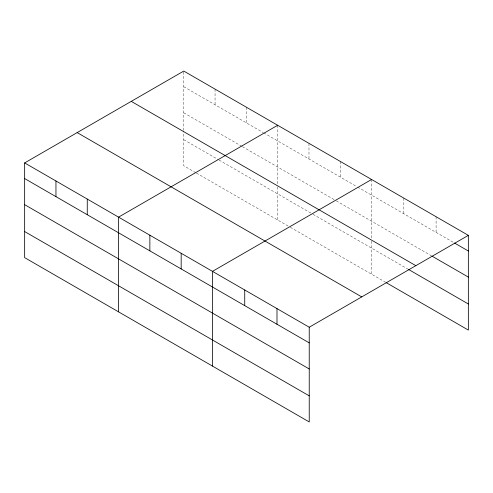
<?xml version="1.0" encoding="UTF-8"?>
<svg xmlns="http://www.w3.org/2000/svg" width="493" height="493" viewBox="0 0 493 493"><rect width="100%" height="100%" fill="white"/><g stroke="black" fill="none" stroke-linecap="round" stroke-linejoin="round"><path stroke-width="0.37" stroke-dasharray="2.46 1.85" d="M183.766 130.466L183.766 71.054M183.766 86.706L263.022 132.469M263.687 132.851L356.938 186.687M357.604 187.075L453.868 242.648M183.766 112.798L241.712 146.255M242.377 146.643L335.622 200.478M336.288 200.861L431.492 255.824M183.766 139.685L218.399 159.683M219.065 160.065L312.309 213.9M312.975 214.289L407.791 269.03M195.752 172.704L183.766 165.777L183.766 131.237M196.417 173.086L289.668 226.922M290.334 227.304L385.415 282.199M436.095 216.735L436.095 232.388M403.841 198.118L403.841 213.771M371.593 179.495L371.593 238.137M371.593 241.213L371.593 274.219M340.287 161.421L340.287 177.073M308.982 143.346L308.982 158.999M277.676 125.271L277.676 183.92M277.676 186.995L277.676 220.001M246.371 107.203L246.371 122.856M215.065 89.128L215.065 104.781"/><path stroke-width="0.74" d="M24.65 162.918L309.234 327.223L309.234 421.946L24.65 257.642L24.65 162.918L183.766 71.054L468.35 235.358L468.35 330.082L386.074 282.581M277.676 125.271L118.566 217.136L118.566 311.866M371.593 179.495L212.477 271.36L212.477 366.083M309.234 327.223L468.35 235.358M454.528 243.031L468.35 251.011M432.145 256.206L468.35 277.103M131.255 101.367L415.845 265.672M408.45 269.406L468.35 303.99M77.154 132.599L361.745 296.903M24.65 178.571L309.234 342.875M24.65 204.663L309.234 368.967M24.65 231.55L309.234 395.854M276.986 308.6L276.986 324.252M244.731 289.976L244.731 305.629M181.171 253.285L181.171 268.938M149.866 235.21L149.866 250.863M87.261 199.061L87.261 214.714M55.955 180.986L55.955 196.645"/></g></svg>
